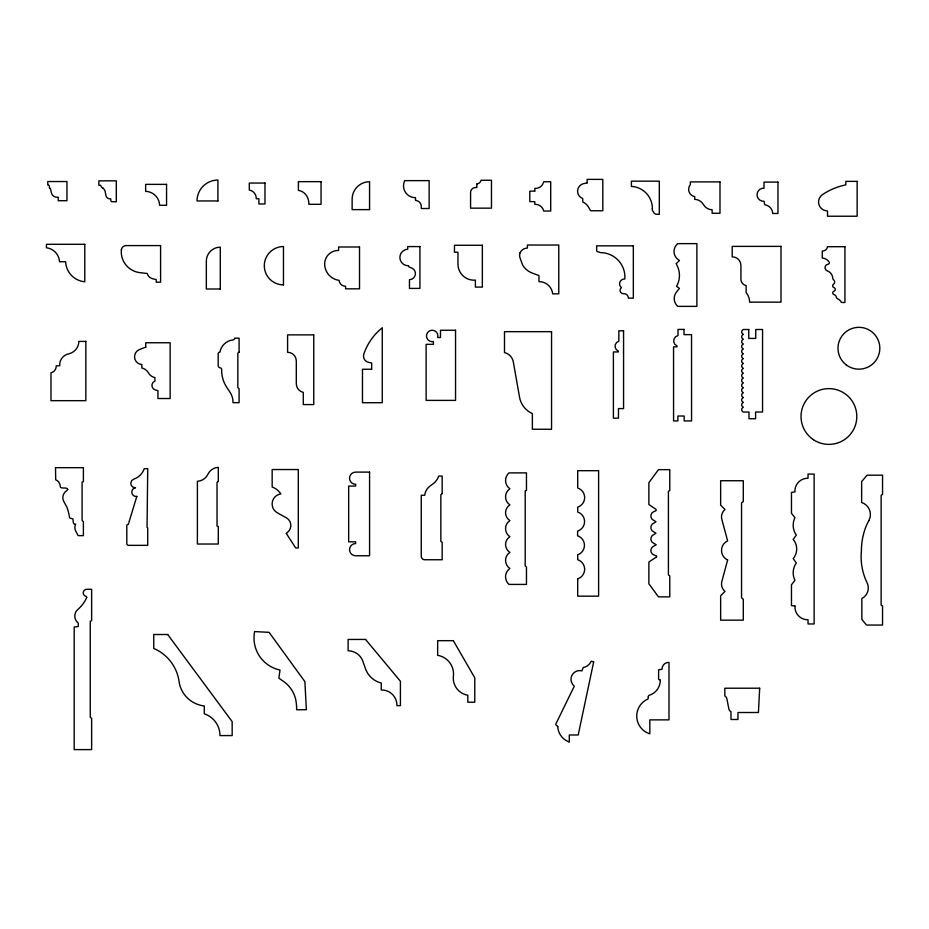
<?xml version="1.0" encoding="UTF-8"?>
<svg xmlns="http://www.w3.org/2000/svg" width="929" height="929" viewBox="0 0 929 929"><rect width="100%" height="100%" fill="white"/><g stroke="black" fill="none" stroke-linecap="round" stroke-linejoin="round"><path stroke-width="1.39" d="M656.687 556.761L656.455 555.89L654.179 555.089A4.796 4.796 0 0 1 654.179 545.938L656.222 544.731L654.179 543.523A4.796 4.796 0 0 1 654.179 534.372L655.955 533.223L654.179 532.073A4.796 4.796 0 0 1 654.179 522.922L655.955 521.761L654.179 520.6A4.796 4.796 0 0 1 654.179 511.449L655.839 510.787A1.196 1.196 0 0 0 655.944 509.336L648.872 504.505L648.872 482.72L658.464 469.644L669.786 469.644L669.786 490.558L668.415 491.232L668.415 574.877L669.786 575.957L669.786 596.871L658.464 596.871L648.872 583.795L648.872 562.01L656.594 556.901M102.678 188.03L103.247 188.436A6.062 6.062 0 0 1 105.279 192.094L106.069 196.031A4.03 4.03 0 0 0 109.483 198.783L110.737 198.829L110.841 200.501A1.324 1.324 0 0 0 111.759 201.698L116.311 201.756L116.311 180.841L98.88 180.841L98.88 185.301L100.622 185.301A4.993 4.993 0 0 0 102.945 188.192L103.131 188.355M577.699 578.732L577.699 596.163L598.613 596.163L598.613 470.689L577.699 470.689L577.71 487.992A10.08 10.08 0 0 1 577.71 507.153L577.71 512.007L579.533 512.82A10.08 10.08 0 0 1 577.606 531.133L577.606 535.801L579.417 536.602A10.08 10.08 0 0 1 579.417 554.056L577.699 554.822L577.722 559.699L579.626 560.547A10.08 10.08 0 0 1 577.699 578.86M794.957 606.033L794.957 606.08A12.809 12.809 0 0 0 808.033 619.771L808.033 623.951L814.129 623.951L814.129 474.069L808.033 474.069L808.033 478.249A12.762 12.762 0 0 0 794.957 491.917L791.473 492.37L791.473 513.284L794.957 517.639A17.07 17.07 0 0 0 796.304 535.069L793.215 539.424A14.922 14.922 0 0 1 793.215 558.596L796.304 562.951A17.07 17.07 0 0 0 794.957 580.381L791.473 584.736L791.473 605.65L794.957 606.033M296.606 706.644L296.595 709.733L306.361 709.733L304.886 681.619L269.085 632.335L254.604 631.581A32.829 32.829 0 0 0 279.989 670.041L278.874 678.158L281.766 680.237A30.39 30.39 0 0 1 296.339 703.567L296.606 706.644M652.332 208.619L652.321 210.407L653.401 211.638A3.379 3.379 0 0 0 656.28 214.251L659.311 214.285L659.311 181.178L631.418 181.178L631.418 186.404A22.133 22.133 0 0 1 652.332 207.004L652.332 208.619M557.748 726.536L557.934 728.406A17.059 17.059 0 0 0 567.7 741.354L569.28 742.155L569.28 734.978L578.198 734.978L593.712 661.773L591.158 661.239A10.567 10.567 0 0 1 583.168 667.556L581.984 670.866A8.744 8.744 0 0 0 574.285 686.159L555.995 723.703A1.393 1.393 0 0 0 557.005 725.688L557.748 726.536M759.69 688.215L758.412 712.508L737.963 712.508L737.963 719.487L730.984 719.487L730.984 711.637A3.693 3.693 0 0 1 728.87 708.978L726.884 698.747A3.809 3.809 0 0 0 724.841 696.065L724.841 688.215L759.69 688.215M676.277 263.673L676.567 264.556A22.087 22.087 0 0 1 676.567 286.341L679.447 288.373L677.044 291.311A10.556 10.556 0 0 0 677.705 306.373L696.878 306.373L696.878 243.63L677.705 243.63A10.161 10.161 0 0 0 676.916 258.576L679.447 260.538L676.3 263.534M67.747 489.432L66.911 490.512A8.268 8.268 0 0 0 64.124 502.148L66.783 506.886A46.822 46.822 0 0 1 69.315 516.28L69.629 517.662A1.312 1.312 0 0 0 70.523 518.243L72.892 518.905L73.321 522.551A1.986 1.986 0 0 0 75.702 524.177A7.293 7.293 0 0 0 75.702 531.016L78.164 535.638L83.389 535.638L83.389 521.692L82.1 520.519L82.1 482.186L83.389 481.605L83.389 467.67L55.508 467.67L55.717 479.863A6.863 6.863 0 0 1 60.176 485.844C59.746 490.036 66.842 486.227 67.747 489.432M121.385 249.646L121.362 249.959A20.821 20.821 0 0 0 133.579 270.862A22.737 22.737 0 0 0 139.884 272.65L147.212 273.474A7.467 7.467 0 0 0 152.751 278.781L156.235 279.583L156.235 282.195L160.589 282.195L160.589 245.593L126.158 245.593A4.831 4.831 0 0 0 121.385 249.646M648.291 696.878L648.082 698.956A18.58 18.58 0 0 0 649.824 733.817L649.824 719.87L668.996 719.87L668.996 662.377A6.654 6.654 0 0 0 662.017 669.333L658.882 669.681A1.196 1.196 0 0 0 658.603 670.123L658.603 679.006A1.196 1.196 0 0 0 659.323 679.726L660.275 679.796A15.619 15.619 0 0 1 650.126 694.973L649.162 695.287A1.707 1.707 0 0 0 648.454 696.053L648.291 696.878M286.306 533.478L295.701 547.959L298.302 547.959L298.302 469.54L272.162 469.54L272.162 486.959A18.301 18.301 0 0 1 279.745 492.416L280.872 493.938L278.816 494.437A10.114 10.114 0 0 0 277.388 512.831L286.666 517.999A8.721 8.721 0 0 1 287.421 532.387L286.306 533.478M476.844 184.058L476.844 187.519L476.078 187.519A4.982 4.982 0 0 0 470.573 192.466L470.573 208.154L491.476 208.154L491.476 180.261L481.025 180.261A4.297 4.297 0 0 1 477.181 183.756L476.856 184.012M415.484 199.851L415.937 200.478A5.98 5.98 0 0 1 421.301 206.772L421.301 208.514L429.14 208.514L429.14 180.632L404.742 180.632A11.763 11.763 0 0 0 415.484 197.633L415.484 199.851M727.628 560.024L721.81 581.589A9.604 9.604 0 0 0 725.003 591.401L720.649 595.756L720.649 620.154L743.293 620.154L743.293 599.24L741.551 597.753L741.551 502.775L743.293 501.648L743.293 480.734L720.649 480.734L720.649 505.132L725.003 509.487A9.743 9.743 0 0 0 722.112 520.426L727.628 540.852A10.579 10.579 0 0 0 727.628 560.024M136.818 496.411L128.307 524.432A1.312 1.312 0 0 0 126.808 525.93L126.808 543.337A1.823 1.823 0 0 0 128.55 545.346L147.723 545.346L147.723 527.927L147.049 527.37L147.723 468.669L144.239 468.669A16.559 16.559 0 0 1 133.788 479.132A4.448 4.448 0 0 0 135.529 487.783A4.355 4.355 0 0 0 131.86 492.742A4.355 4.355 0 0 0 136.818 496.411M520.147 252.711L519.741 253.872A15.27 15.27 0 0 0 519.81 257.205L522.655 265.148A18.905 18.905 0 0 0 532.363 273.126L538.971 275.53L538.971 281.626A13.598 13.598 0 0 1 552.674 293.831L558.77 293.831L558.77 245.035L527.405 245.035L527.405 248.078A7.966 7.966 0 0 0 520.426 252.165L520.147 252.711M86.676 597.521L85.921 599.159A32.805 32.805 0 0 1 78.268 609.099A8.709 8.709 0 0 0 78.268 623.045L78.268 626.529L74.204 626.994L74.204 749.61L91.634 749.61L91.634 718.442L90.264 717.176L90.264 621.315L91.634 620.642L91.634 589.276L87.117 589.276A3.577 3.577 0 0 0 83.296 592.272A3.577 3.577 0 0 0 85.979 596.313A1.335 1.335 0 0 1 86.676 597.521M868.917 520.461L866.862 524.432A66.017 66.017 0 0 0 861.415 550.711A59.723 59.723 0 0 0 866.966 582.529A11.798 11.798 0 0 1 861.845 598.497L861.845 619.411L866.548 625.054L882.55 625.054L882.55 605.882L881.133 605.162L881.133 495.366L882.55 494.344L882.55 475.183L867.117 475.183L861.636 481.582L861.636 502.496A12.646 12.646 0 0 1 868.917 520.461M442.169 493.52L440.845 494.797L440.845 541.421L442.169 542.315L442.169 559.746L424.739 559.746A3.484 3.484 0 0 1 421.255 556.25L421.255 495.262L424.739 495.262A12.797 12.797 0 0 1 430.255 485.902L433.053 483.823A15.921 15.921 0 0 0 438.685 476.089L442.169 476.089L442.169 493.52M218.303 481.28L217.026 482.465L217.026 526.035L218.303 526.592L218.303 544.022L197.389 544.022L197.389 481.28A12.321 12.321 0 0 0 207.899 474.278A12.193 12.193 0 0 1 218.303 467.333L218.303 481.28M239.101 352.126L237.836 353.101L237.836 387.521L239.101 388.717L239.101 402.663L233.005 402.663A17.628 17.628 0 0 0 230.102 392.398L226.27 386.58A30.796 30.796 0 0 1 221.671 369.661A1.846 1.846 0 0 0 220.138 367.791A2.346 2.346 0 0 1 218.187 365.631L218.187 353.67A1.788 1.788 0 0 1 219.929 352.126A14.864 14.864 0 0 1 233.005 339.921A1.963 1.963 0 0 0 234.747 338.179L239.101 338.179L239.101 352.126M526.464 490.315L525.199 490.86L525.199 565.796L526.464 566.992L526.464 584.422L509.034 584.422A10.08 10.08 0 0 1 509.905 568.49A9.638 9.638 0 0 1 509.905 552.372A9.232 9.232 0 0 1 509.905 536.695A9.638 9.638 0 0 1 509.905 520.565A9.232 9.232 0 0 1 509.905 504.888A9.638 9.638 0 0 1 509.905 488.759A10.033 10.033 0 0 1 509.034 472.884L526.464 472.884L526.464 490.315M145.748 347.109L139.257 349.641A7.769 7.769 0 0 0 141.847 364.54L141.847 368.023A9.859 9.859 0 0 1 148.385 372.808A9.859 9.859 0 0 0 154.922 377.604L154.922 381.087A4.657 4.657 0 0 0 155.306 389.936L157.942 390.679L157.942 398.518L170.146 398.518L170.146 342.755L145.748 342.755L145.748 347.109M587.116 182.874L582.866 183.814A7.804 7.804 0 0 0 582.762 198.562L582.762 202.046A11.601 11.601 0 0 1 588.429 206.981L590.612 210.755L602.805 210.755L602.805 179.39L587.116 179.39L587.116 182.874M534.802 191.049L529.785 191.223L529.785 201.547L534.802 201.721L534.802 204.334A8.628 8.628 0 0 1 543.732 211.022L550.7 211.022L550.7 181.747L543.732 181.747A8.524 8.524 0 0 1 534.802 188.436L534.802 191.049M50.317 188.506L49.458 188.041L49.388 186.415A1.51 1.51 0 0 0 47.785 185.022L47.785 181.538L66.958 181.538L66.958 200.71L58.248 200.71L58.248 197.227L56.936 197.227A5.737 5.737 0 0 1 51.223 192.036L50.398 188.517M857.142 181.364L845.82 181.364L845.82 184.859A66.087 66.087 0 0 0 822.502 194.591A8.895 8.895 0 0 0 825.788 210.732L827.518 210.999L827.518 216.225L857.142 216.225L857.142 181.364M321.062 181.643L298.406 181.643L298.406 190.364A11.798 11.798 0 0 1 306.895 196.24A15.421 15.421 0 0 1 308.869 204.299L321.062 204.299L321.062 181.643M719.987 181.898L690.352 181.898L690.352 184.511A7.525 7.525 0 0 0 694.718 196.704L694.718 199.317A10.533 10.533 0 0 1 703.427 204.554A10.533 10.533 0 0 0 712.137 209.78L712.137 213.264L719.987 213.264L719.987 181.898M777.956 182.107L764.021 182.107L764.021 188.204A6.549 6.549 0 0 0 757.042 194.742A6.549 6.549 0 0 0 764.021 201.279L764.764 204.763A9.093 9.093 0 0 1 772.731 213.473L777.956 213.473L777.956 182.107M264.986 183.048L249.297 183.048L249.297 190.015A8.431 8.431 0 0 1 256.265 198.725L258.877 198.725L258.877 203.962L264.986 203.962L264.986 183.048M166.558 184.372L145.644 184.372L145.644 191.339A14.353 14.353 0 0 1 159.591 205.286L166.558 205.286L166.558 184.372M217.909 200.954L197.006 200.954A20.972 20.972 0 0 1 217.909 180.04L217.909 200.954M369.568 209.629L352.137 209.629L352.137 199.166A17.43 17.43 0 0 1 369.568 181.736L369.568 209.629M84.794 244.304L46.45 244.304L46.45 247.788A14.841 14.841 0 0 1 59.526 261.734L65.622 261.734A21.007 21.007 0 0 0 84.794 281.777L84.794 244.304M482.348 245.268L454.467 245.268L454.467 252.247L457.951 252.247L457.951 264.103A16.083 16.083 0 0 0 475.381 280.128L475.381 287.096L482.348 287.096L482.348 245.268M633.334 245.837L596.639 245.837L596.685 250.354A1.254 1.254 0 0 0 597.939 251.782L600.657 252.642A24.456 24.456 0 0 1 624.834 278.955A4.9 4.9 0 0 0 621.35 287.665A3.414 3.414 0 0 0 623.742 293.761A4.204 4.204 0 0 1 628.318 298.128L633.334 298.128L633.334 245.837M780.999 246.382L732.203 246.382L732.203 256.845A8.57 8.57 0 0 1 740.924 265.555L740.924 279.246A6.468 6.468 0 0 0 746.15 285.598L746.15 292.565A15.363 15.363 0 0 1 749.633 302.157L780.999 302.157L780.999 246.382M419.92 246.58L407.726 246.58L407.726 249.193A8.291 8.291 0 0 0 399.888 257.914A8.291 8.291 0 0 0 408.597 265.752A1.893 1.893 0 0 0 409.898 267.413L411.977 268.086A6.108 6.108 0 0 1 409.468 279.699L409.468 288.408L419.92 288.408L419.92 246.58M844.925 246.708L827.507 246.708A5.086 5.086 0 0 1 822.27 251.062L822.27 258.041A9.069 9.069 0 0 1 828.796 261.513L829.005 261.839A1.335 1.335 0 0 1 828.203 264.138A3.495 3.495 0 0 0 827.356 270.931A7.989 7.989 0 0 1 832.732 278.085A2.462 2.462 0 0 0 833.51 279.757A2.682 2.682 0 0 1 833.51 284.216A1.928 1.928 0 0 0 834.033 287.665A1.812 1.812 0 0 1 834.033 291.149A1.812 1.812 0 0 0 834.033 294.632A3.344 3.344 0 0 1 836.216 296.63A2.659 2.659 0 0 0 837.714 298.813A8.059 8.059 0 0 1 841.442 302.482L844.925 302.482L844.925 246.708M359.523 246.998L338.609 246.998L338.609 250.482A13.529 13.529 0 0 0 324.662 264.672A16.676 16.676 0 0 0 339.108 280.372A6.317 6.317 0 0 0 345.576 286.213L345.576 288.826L359.523 288.826L359.523 246.998M220.278 289L206.331 289L206.331 261.119A13.947 13.947 0 0 1 220.278 247.172L220.278 289M683.999 329.412L678.007 329.412L678.007 335.543A5.481 5.481 0 0 0 677.032 345.971L677.032 346.842L673.548 346.842L673.571 420.918L677.891 420.918L677.891 416.018L684.162 416.018L684.162 420.918L691.559 420.918L691.536 334.637L683.999 334.637L683.999 329.412M748.762 329.505L743.397 329.505A2.566 2.566 0 0 0 743.397 334.359A2.566 2.566 0 0 0 743.397 339.213A2.566 2.566 0 0 0 743.397 344.067A2.578 2.578 0 0 0 743.397 348.956A2.578 2.578 0 0 0 743.397 353.833A2.543 2.543 0 0 0 743.397 358.652A2.497 2.497 0 0 0 743.397 363.425A2.636 2.636 0 0 0 743.397 368.383A2.555 2.555 0 0 0 743.397 373.237A2.543 2.543 0 0 0 743.397 378.057A2.555 2.555 0 0 0 743.397 382.911A2.578 2.578 0 0 0 743.397 387.788A2.578 2.578 0 0 0 743.397 392.677A2.578 2.578 0 0 0 743.397 397.554A2.543 2.543 0 0 0 743.397 402.373A2.543 2.543 0 0 0 743.397 407.204A2.555 2.555 0 0 0 743.397 412.046L749.006 412.046L749.006 418.735L755.591 418.735L755.591 412.046L762.558 412.046L762.558 329.505L755.73 329.505L755.73 338.423L748.762 338.423L748.762 329.505M455.547 330.259L440.485 330.259L440.485 337.506L437.698 337.506A5.713 5.713 0 0 0 432.844 330.283A5.713 5.713 0 0 0 426.492 336.228A5.713 5.713 0 0 0 433.378 341.547L433.378 344.334L426.121 344.334L426.121 400.387L455.547 400.387L455.547 330.259M623.568 330.794L618.83 330.794L618.83 341.245A5.179 5.179 0 0 0 618.354 351.069L618.354 351.94L613.395 351.94L613.395 418.155L618.47 418.155L618.47 408.574L623.568 408.574L623.568 330.794M551.547 331.665L504.493 331.665L504.493 352.579A11.705 11.705 0 0 1 513.47 362.798L519.52 397.113A22.18 22.18 0 0 0 532.375 413.579L532.375 429.256L551.547 429.256L551.547 331.665M313.735 334.87L287.595 334.87L287.595 352.3A8.64 8.64 0 0 1 296.305 360.94L296.305 383.677A8.93 8.93 0 0 0 303.284 392.386L303.284 404.579L313.735 404.579L313.735 334.87M85.84 341.407L78.872 341.407A13.076 13.076 0 0 1 69.187 353.74A11.299 11.299 0 0 0 59.7 365.805L56.216 365.805A6.747 6.747 0 0 1 50.99 372.784L50.99 400.666L85.84 400.666L85.84 341.407M371.67 369.254L362.473 369.254L362.473 402.721L382.272 402.721L382.272 327.774A57.122 57.122 0 0 0 363.82 354.065A6.364 6.364 0 0 0 368.558 362.345L371.67 362.984L371.67 369.254M369.579 472.106L355.644 472.106A6.097 6.097 0 0 0 349.536 478.203A6.097 6.097 0 0 0 355.644 484.311L355.644 486.053L348.665 486.053L348.665 541.816L355.644 541.816L355.644 543.558A6.097 6.097 0 0 0 349.536 549.654A6.097 6.097 0 0 0 355.644 555.763L369.579 555.763L369.579 472.106M167.696 634.507L153.749 634.507L153.749 648.454A42.397 42.397 0 0 1 179.1 681.654L179.297 683.105A28.741 28.741 0 0 0 204.287 705.959L204.287 713.797A22.853 22.853 0 0 1 219.976 735.582L232.169 735.582L232.169 721.647L167.696 634.507M365.55 639.442L348.12 639.442L348.12 650.776A15.909 15.909 0 0 1 363.39 662.818L365.62 669.089A22.238 22.238 0 0 0 381.238 683.001L381.238 689.98A15.224 15.224 0 0 1 396.927 705.657L400.411 705.657L400.411 681.259L365.55 639.442M453.34 640.673L437.652 640.673L437.652 655.328A18.952 18.952 0 0 1 453.41 676.184A17.314 17.314 0 0 0 467.81 695.24L467.81 702.219L474.777 702.219L474.777 677.822L453.34 640.673M283.473 284.889L283.473 246.545A19.172 19.172 0 0 0 264.3 265.717A19.172 19.172 0 0 0 283.473 284.889M813.456 439.707A27.882 27.882 0 0 0 856.747 418.294A27.882 27.882 0 0 0 816.556 391.504A27.882 27.882 0 0 0 813.456 439.707M846.098 364.783A20.914 20.914 0 0 0 879.635 351.081A20.914 20.914 0 0 0 850.999 328.889A20.914 20.914 0 0 0 846.098 364.783"/></g></svg>
